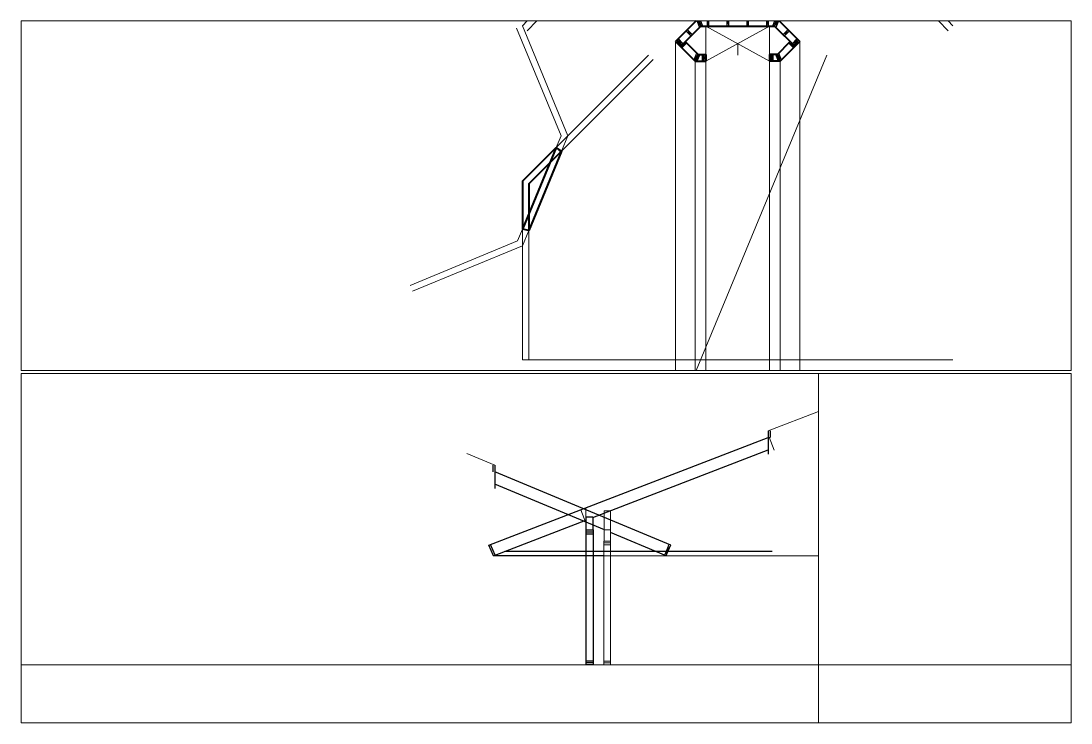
# Paper-space layout 'Large Tension Beam MOD' of a CAD drawing. Header units: inches. Extents: x 0 to 35.3, y 0 to 23.6.
# The model-space entities are those that its viewports show. They can reach past a viewport. Long polylines and large blocks are cut down to what shows.
import ezdxf

# ---------------------------------------------------------------- set-up
doc = ezdxf.new("R2010")
doc.units = ezdxf.units.IN
doc.header["$MEASUREMENT"] = 0
doc.linetypes.add('HIDDEN', pattern=[0.375, 0.25, -0.125])
for name, color, linetype, lineweight in [('BOTTOM PLATES', 7, 'Continuous', 20), ('SKYLIGHT', 4, 'Continuous', 20), ('WALL FRAMING', 7, 'Continuous', 30)]:
    doc.layers.add(name, color=color, linetype=linetype, lineweight=lineweight)
doc.layers.add('DIMENSIONS', color=7, linetype='Continuous')

msp = doc.modelspace()

# ---------------------------------------------------------------- linework, layer by layer
at = {"layer": 'BOTTOM PLATES', "color": 7, "lineweight": 40}
for p, q in [((24795.67669, 13683.23051), (24777.52476, 13665.13219)), ((24797.9501, 13677.73051), (24781.41385, 13661.2431)), ((24795.67193, 13683.23051), (24859.78666, 13683.23051)), ((24797.9501, 13677.73051), (24857.52694, 13677.73051)), ((24857.52694, 13677.73051), (24874.06319, 13661.2431)), ((24859.80035, 13683.23051), (24877.95228, 13665.13219)), ((24793.42644, 13649.23051), (24777.52476, 13665.13219)), ((24782.47608, 13662.30219), (24778.58542, 13666.19285)), ((24783.53674, 13663.36285), (24779.64608, 13667.25351)), ((24786.3606, 13664.05704), (24782.47294, 13660.18087)), ((24795.70462, 13654.73051), (24785.29931, 13665.11708)), ((24859.77242, 13654.73051), (24870.17773, 13665.11708)), ((24862.0506, 13649.23051), (24877.95228, 13665.13219)), ((24869.11645, 13664.05704), (24873.0041, 13660.18087)), ((24871.9403, 13663.36285), (24875.83096, 13667.25351)), ((24873.00096, 13662.30219), (24876.89162, 13666.19285)), ((24795.70462, 13654.73051), (24801.9793, 13654.73051)), ((24859.77242, 13654.73051), (24853.49774, 13654.73051)), ((24793.42644, 13649.23051), (24801.9793, 13649.23051)), ((24862.0506, 13649.23051), (24853.49774, 13649.23051))]:
    msp.add_line(p, q, dxfattribs=at)
at = {"layer": 'BOTTOM PLATES', "color": 7}
for p, q in [((24794.5273, 13682.08451), (24796.80071, 13676.58451)), ((24795.67669, 13683.23051), (24797.9501, 13677.73051)), ((24797.29978, 13683.23051), (24799.57319, 13677.73051)), ((24858.17726, 13683.23051), (24855.90385, 13677.73051)), ((24859.78666, 13683.23051), (24857.52694, 13677.73051)), ((24860.94974, 13682.08451), (24858.67633, 13676.58451)), ((24801.9793, 13654.73051), (24798.4793, 13654.73051))]:
    msp.add_line(p, q, dxfattribs=at)
at = {"layer": 'BOTTOM PLATES', "lineweight": 9}
for p, q in [((24794.5273, 13682.08451), (24797.9501, 13677.73051)), ((24796.80071, 13676.58451), (24795.67332, 13683.22715)), ((24795.67332, 13683.22715), (24799.57319, 13677.73051)), ((24797.9501, 13677.73051), (24797.29978, 13683.23051)), ((24798.4793, 13677.73051), (24801.9793, 13677.73051)), ((24802.9793, 13683.23051), (24804.4793, 13677.73051)), ((24804.4793, 13683.23051), (24802.9793, 13677.73051)), ((24802.9793, 13677.73051), (24802.9793, 13683.23051)), ((24804.4793, 13677.73051), (24804.4793, 13683.23051)), ((24818.9793, 13683.23051), (24820.4793, 13677.73051)), ((24820.4793, 13683.23051), (24818.9793, 13677.73051)), ((24818.9793, 13677.73051), (24818.9793, 13683.23051)), ((24820.4793, 13677.73051), (24820.4793, 13683.23051)), ((24834.9793, 13683.23051), (24836.4793, 13677.73051)), ((24836.4793, 13683.23051), (24834.9793, 13677.73051)), ((24834.9793, 13677.73051), (24834.9793, 13683.23051)), ((24836.4793, 13677.73051), (24836.4793, 13683.23051)), ((24850.9793, 13683.23051), (24852.4793, 13677.73051)), ((24852.4793, 13683.23051), (24850.9793, 13677.73051)), ((24850.9793, 13677.73051), (24850.9793, 13683.23051)), ((24852.4793, 13677.73051), (24852.4793, 13683.23051)), ((24859.78666, 13683.23051), (24855.90385, 13677.73051)), ((24857.52694, 13677.73051), (24858.17726, 13683.23051)), ((24860.94974, 13682.08451), (24857.52694, 13677.73051)), ((24858.67633, 13676.58451), (24859.78666, 13683.23051)), ((24786.05116, 13673.65181), (24789.93449, 13669.75697)), ((24786.05116, 13673.65181), (24790.99672, 13670.81606)), ((24787.11339, 13674.7109), (24790.99672, 13670.81606)), ((24787.11339, 13674.7109), (24789.93449, 13669.75697)), ((24868.3452, 13674.7109), (24864.46187, 13670.81606)), ((24869.40743, 13673.65181), (24864.46187, 13670.81606)), ((24868.3452, 13674.7109), (24865.5241, 13669.75697)), ((24869.40743, 13673.65181), (24865.5241, 13669.75697)), ((24782.47608, 13662.30219), (24777.52476, 13665.13219)), ((24781.41385, 13661.2431), (24778.58699, 13666.19128)), ((24778.58699, 13666.19128), (24783.53674, 13663.36285)), ((24779.64922, 13667.25038), (24782.47608, 13662.30219)), ((24786.3606, 13664.05704), (24781.41385, 13661.2431)), ((24785.29931, 13665.11708), (24782.47451, 13660.18244)), ((24869.11645, 13664.05704), (24874.06319, 13661.2431)), ((24870.17773, 13665.11708), (24873.00253, 13660.18244)), ((24876.89005, 13666.19128), (24871.9403, 13663.36285)), ((24875.82782, 13667.25038), (24873.00096, 13662.30219)), ((24873.00096, 13662.30219), (24877.95228, 13665.13219)), ((24874.06319, 13661.2431), (24876.89005, 13666.19128)), ((24794.55596, 13655.8771), (24792.27839, 13650.37856)), ((24792.27839, 13650.37856), (24795.70462, 13654.73051)), ((24794.55596, 13655.8771), (24793.42644, 13649.23051)), ((24795.70462, 13654.73051), (24793.42644, 13649.23051)), ((24793.42644, 13649.23051), (24797.3282, 13654.73051)), ((24797.3282, 13654.73051), (24795.05003, 13649.23051)), ((24795.70462, 13654.73051), (24795.05003, 13649.23051)), ((24858.14884, 13654.73051), (24860.42701, 13649.23051)), ((24862.0506, 13649.23051), (24858.14884, 13654.73051)), ((24859.77242, 13654.73051), (24862.0506, 13649.23051)), ((24863.19865, 13650.37856), (24859.77242, 13654.73051)), ((24859.77242, 13654.73051), (24860.42701, 13649.23051)), ((24860.92108, 13655.8771), (24863.19865, 13650.37856)), ((24860.92108, 13655.8771), (24862.0506, 13649.23051))]:
    msp.add_line(p, q, dxfattribs=at)
at = {"layer": 'BOTTOM PLATES', "color": 6}
for p, q in [((24801.9793, 13677.73051), (24853.49774, 13649.23051)), ((24853.4793, 13677.73051), (24801.9793, 13649.23051))]:
    msp.add_line(p, q, dxfattribs=at)
at = {"layer": 'BOTTOM PLATES', "color": 6, "lineweight": 9}
for p, q in [((24801.9793, 13649.23051), (24801.9793, 13677.73051)), ((24853.49774, 13649.23051), (24853.49774, 13677.73051))]:
    msp.add_line(p, q, dxfattribs=at)
at = {"layer": 'BOTTOM PLATES'}
for p, q in [((24798.9793, 13654.73051), (24798.9793, 13649.23051)), ((24800.4793, 13654.73051), (24800.4793, 13649.23051)), ((24854.9793, 13654.73051), (24854.9793, 13649.23051)), ((24856.4793, 13654.73051), (24856.4793, 13649.23051))]:
    msp.add_line(p, q, dxfattribs=at)
at = {"layer": 'BOTTOM PLATES', "lineweight": 40}
for p, q in [((24801.9793, 13654.73051), (24801.9793, 13649.23051)), ((24853.49774, 13654.73051), (24853.49774, 13649.23051))]:
    msp.add_line(p, q, dxfattribs=at)
at = {"layer": 'DIMENSIONS', "color": 1, "lineweight": 9}
for p, q in [((31731.45108, 18979.63759), (31731.45108, 14806.13981)), ((31543.65603, 18139.4106), (31539.61335, 18149.90913)), ((31543.65603, 18143.54618), (31543.65603, 18151.46585)), ((31558.40603, 18133.54618), (31558.40603, 18149.07704)), ((31563.53103, 18149.07704), (31558.40603, 18149.07704)), ((31563.40603, 18133.54618), (31563.40603, 18149.07704)), ((31563.53103, 18133.54618), (31563.53103, 18149.07704))]:
    msp.add_line(p, q, dxfattribs=at)
at = {"layer": 'DIMENSIONS', "color": 7, "lineweight": 9}
for p, q in [((24653.90592, 13677.83718), (24690.64353, 13589.14475)), ((24649.17104, 13675.87593), (24685.09627, 13589.14475)), ((24685.09627, 13589.14475), (24681.17376, 13579.67498)), ((24690.64353, 13589.14475), (24685.51853, 13576.7719)), ((24681.17376, 13579.67498), (24684.79769, 13576.05106)), ((24653.90592, 13513.84458), (24649.98341, 13504.37482)), ((24659.03092, 13512.82515), (24653.90592, 13500.45231)), ((24563.25223, 13468.44958), (24649.98341, 13504.37482)), ((24565.21348, 13463.7147), (24653.90592, 13500.45231))]:
    msp.add_line(p, q, dxfattribs=at)
at = {"layer": 'DIMENSIONS', "color": 3, "lineweight": 9}
for p, q in [((24681.17376, 13579.67498), (24755.7293, 13654.23051)), ((24685.51853, 13576.7719), (24759.35322, 13650.60659)), ((24653.90592, 13513.84458), (24653.90592, 13408.40714)), ((24659.03092, 13512.82515), (24659.03092, 13408.40714))]:
    msp.add_line(p, q, dxfattribs=at)
at = {"layer": 'DIMENSIONS', "lineweight": 9}
for p, q in [((24755.7293, 13306.58376), (24899.7293, 13654.23051)), ((24653.90592, 13408.40714), (25001.55267, 13408.40714))]:
    msp.add_line(p, q, dxfattribs=at)
at = {"layer": 'DIMENSIONS', "color": 3, "linetype": 'HIDDEN', "lineweight": 40, "ltscale": 25}
for p, q in [((24653.90592, 13552.40714), (24681.17376, 13579.67498)), ((24659.03092, 13550.28429), (24685.51853, 13576.7719)), ((24653.90592, 13552.40714), (24653.90592, 13513.84458)), ((24659.03092, 13550.28429), (24659.03092, 13512.82515))]:
    msp.add_line(p, q, dxfattribs=at)
at = {"layer": 'DIMENSIONS', "color": 7, "lineweight": 40}
for p, q in [((24681.17376, 13579.67498), (24653.90592, 13513.84458)), ((24685.51853, 13576.7719), (24659.03092, 13512.82515)), ((24685.51853, 13576.7719), (24681.17376, 13579.67498)), ((24659.03092, 13512.82515), (24653.90592, 13513.84458))]:
    msp.add_line(p, q, dxfattribs=at)
at = {"layer": 'SKYLIGHT', "lineweight": 9}
for p, q in [((31690.86137, 18213.65035), (31731.45108, 18229.27535)), ((31470.03103, 18185.94201), (31447.53103, 18195.31701)), ((24600.68564, 18024.71285), (33127.76654, 18024.71285))]:
    msp.add_line(p, q, dxfattribs=at)
at = {"layer": 'WALL FRAMING', "lineweight": 30}
for p, q in [((31690.86137, 18213.65035), (31690.86137, 18208.15035)), ((31692.36137, 18213.65035), (31692.36137, 18208.15035)), ((31465.11495, 18121.22196), (31690.86137, 18208.15035)), ((31690.86137, 18208.15035), (31690.86137, 18194.65035)), ((31549.20329, 18143.60798), (31690.86137, 18198.15639)), ((31468.53103, 18185.94201), (31468.53103, 18180.44201)), ((31470.03103, 18185.94201), (31470.03103, 18166.94201)), ((31612.08873, 18121.25131), (31470.03103, 18180.44201)), ((31558.53103, 18133.54618), (31470.03103, 18170.42118)), ((31470.45926, 18113.28594), (31543.65603, 18141.47189)), ((31543.65603, 18144.04618), (31543.65603, 18024.71285)), ((31543.65603, 18144.04618), (31549.20329, 18144.04618)), ((31549.20329, 18144.04618), (31549.20329, 18133.54618)), ((31543.65603, 18133.54618), (31549.60919, 18133.54618)), ((31543.65603, 18132.04618), (31549.60919, 18132.04618)), ((31543.65603, 18130.54618), (31549.60919, 18130.54618)), ((31549.60919, 18133.54618), (31549.60919, 18024.71285)), ((31608.53103, 18112.71285), (31563.53103, 18131.46285)), ((31468.97097, 18112.71285), (31465.11495, 18121.22196)), ((31470.45926, 18113.28594), (31466.60324, 18121.79506)), ((31468.97097, 18112.71285), (31470.45926, 18113.28594)), ((31557.63858, 18112.71285), (31468.97097, 18112.71285)), ((31693.95108, 18116.21285), (31478.06085, 18116.21285)), ((31549.60919, 18027.71285), (31543.65603, 18027.71285)), ((31549.60919, 18026.21285), (31543.65603, 18026.21285)), ((31549.60919, 18024.71285), (31543.65603, 18024.71285))]:
    msp.add_line(p, q, dxfattribs=at)
at = {"layer": 'WALL FRAMING', "color": 6, "lineweight": 30}
msp.add_line((31690.86137, 18208.15035), (31691.48269, 18208.3896), dxfattribs=at)
at = {"layer": 'WALL FRAMING', "color": 6, "lineweight": 9}
msp.add_line((31691.48269, 18208.3896), (31695.52537, 18197.89107), dxfattribs=at)
at = {"layer": 'WALL FRAMING', "lineweight": 9}
for p, q in [((31470.03103, 18185.94201), (31470.03103, 18180.44201)), ((31558.40603, 18133.54618), (31558.40603, 18124.54618)), ((31563.53103, 18133.54618), (31558.40603, 18133.54618)), ((31563.53103, 18133.54618), (31563.53103, 18024.71285)), ((31558.03103, 18124.54618), (31558.03103, 18024.71285)), ((31563.53103, 18124.54618), (31558.03103, 18124.54618)), ((31563.53103, 18123.04618), (31558.03103, 18123.04618)), ((31563.53103, 18121.54618), (31558.03103, 18121.54618)), ((31563.53103, 18124.54618), (31558.40603, 18124.54618)), ((31607.14642, 18113.28977), (31610.70411, 18121.82823)), ((31612.08873, 18121.25131), (31607.14642, 18113.28977)), ((31610.70411, 18121.82823), (31608.53103, 18112.71285)), ((31608.53103, 18112.71285), (31612.08873, 18121.25131)), ((31485.03103, 18116.21285), (31600.13103, 18116.21285)), ((31485.03103, 18112.71285), (31563.53103, 18112.71285)), ((31731.45108, 18112.71285), (31557.63858, 18112.71285)), ((31563.53103, 18112.71285), (31608.53103, 18112.71285)), ((31558.03103, 18027.71285), (31563.53103, 18027.71285)), ((31558.03103, 18026.21285), (31563.53103, 18026.21285)), ((31558.03103, 18024.71285), (31563.53103, 18024.71285))]:
    msp.add_line(p, q, dxfattribs=at)
at = {"layer": 'WALL FRAMING', "color": 7, "lineweight": 9}
for p, q in [((24796.56428, 13677.15649), (24736.56296, 13822.01251)), ((24797.9501, 13677.73051), (24737.71101, 13823.16056)), ((24799.33592, 13678.30454), (24738.85906, 13824.30861)), ((24856.14104, 13678.30435), (24916.5962, 13824.31194)), ((24857.52694, 13677.73051), (24917.74431, 13823.16383)), ((24858.91284, 13677.15667), (24918.89243, 13822.01571)), ((24755.7293, 13779.66056), (24653.90592, 13677.83718)), ((24899.7293, 13779.66056), (25001.55267, 13677.83718)), ((24759.61838, 13775.77147), (24657.79501, 13673.94809)), ((24895.84021, 13775.77147), (24997.66359, 13673.94809)), ((24827.7293, 13663.48051), (24827.7293, 13654.23051)), ((24798.9793, 13654.73051), (24800.4793, 13649.23051)), ((24800.4793, 13654.73051), (24798.9793, 13649.23051)), ((24800.4793, 13654.73051), (24801.9793, 13649.23051)), ((24801.9793, 13654.73051), (24800.4793, 13649.23051)), ((24853.49774, 13654.73051), (24854.9793, 13649.23051)), ((24854.9793, 13654.73051), (24853.49774, 13649.23051)), ((24854.9793, 13654.73051), (24856.4793, 13649.23051)), ((24856.4793, 13654.73051), (24854.9793, 13649.23051))]:
    msp.add_line(p, q, dxfattribs=at)
at = {"layer": 'WALL FRAMING', "color": 2, "lineweight": 9}
for p, q in [((24777.52476, 13665.13219), (24777.52476, 12060.9317)), ((24877.95228, 13665.13219), (24877.95228, 12060.9317)), ((24793.42644, 13649.23051), (24793.42644, 12060.9317)), ((24801.9793, 13649.23051), (24801.9793, 12060.9317)), ((24853.49774, 13649.23051), (24853.49774, 12060.9317)), ((24862.0506, 13649.23051), (24862.0506, 12060.9317))]:
    msp.add_line(p, q, dxfattribs=at)

psp = doc.layouts.new('Large Tension Beam MOD')

# ---------------------------------------------------------------- viewports
at = {"layer": 'DIMENSIONS', "color": 7, "lineweight": 9}
psp.add_viewport(center=(17.665, 17.728), size=(35.33, 11.75167), view_center_point=(24672.92635, 13540.75715), view_height=282.0399951, status=3, dxfattribs=at)
psp.add_viewport(center=(17.665, 5.876), size=(35.33, 11.75167), view_center_point=(31511.3872, 18118.82277), view_height=282.0399951, dxfattribs=at)

doc.saveas('drawing.dxf')
